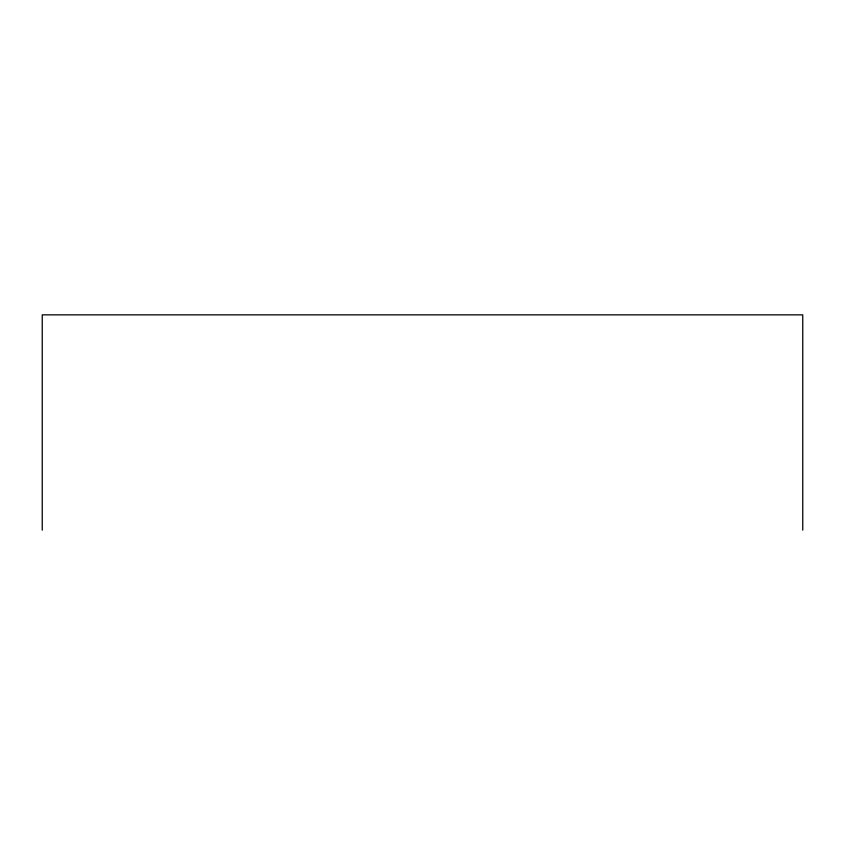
<?xml version="1.0" encoding="UTF-8"?>
<svg xmlns="http://www.w3.org/2000/svg" width="845" height="845" viewBox="0 0 845 845"><rect width="100%" height="100%" fill="white"/><g stroke="black" fill="none" stroke-linecap="round" stroke-linejoin="round"><path stroke-width="1.27" d="M802.75 530.142L802.75 314.858L42.25 314.858L42.25 530.142"/></g></svg>
